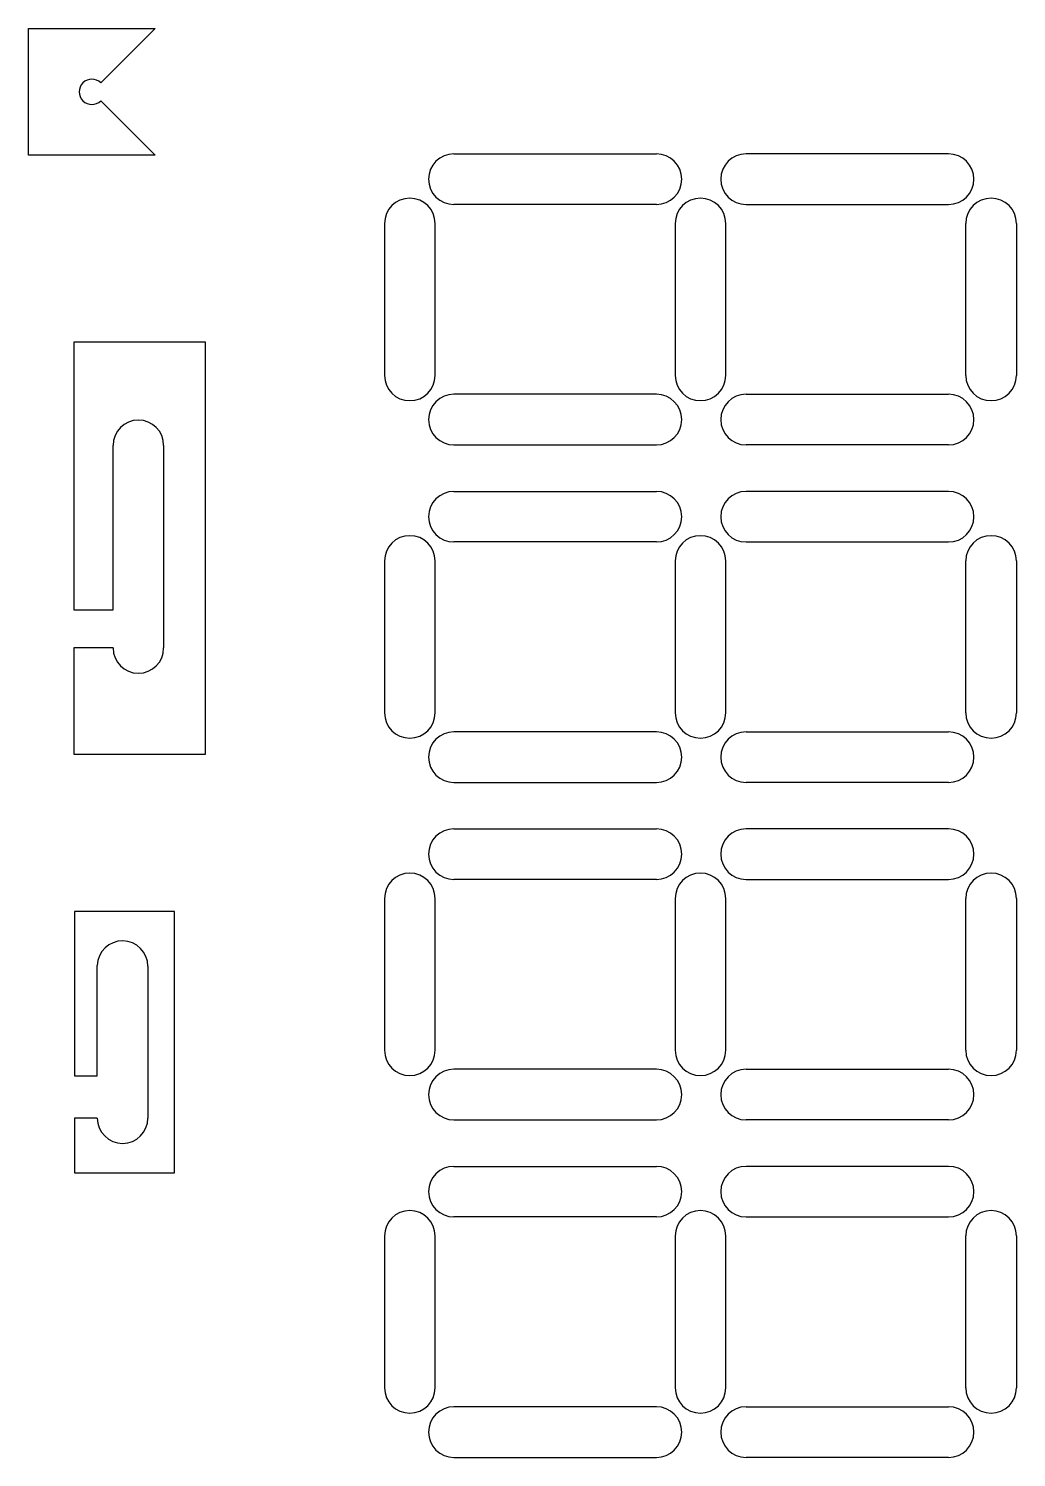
# Model space of a CAD drawing. Extents: x 0 to 195, y -282 to 0.
import ezdxf

# ---------------------------------------------------------------- set-up
doc = ezdxf.new("R2010")
doc.units = 0
doc.layers.add('OUTER_LOOP', color=7, linetype='CONTINUOUS')

msp = doc.modelspace()

# ---------------------------------------------------------------- linework, layer by layer
at = {"layer": 'OUTER_LOOP', "color": 3, "linetype": 'CONTINUOUS'}
for p, q in [((0, 0), (25, 0)), ((0, -25), (0, 0)), ((25, 0), (14.27, -10.73)), ((14.27, -14.27), (25, -25)), ((25, -25), (0, -25)), ((84, -24.75), (124, -24.75)), ((181.71, -24.75), (141.71, -24.75)), ((124, -34.75), (84, -34.75)), ((141.71, -34.75), (181.71, -34.75)), ((70.3, -38.5), (70.3, -68.5)), ((80.3, -68.5), (80.3, -38.5)), ((127.7, -38.5), (127.7, -68.5)), ((137.71, -68.5), (137.71, -38.5)), ((185.12, -68.5), (185.12, -38.5)), ((195.12, -38.5), (195.12, -68.5)), ((8.95, -61.97), (8.95, -114.82)), ((34.92, -61.97), (8.95, -61.97)), ((34.92, -143.34), (34.92, -61.97)), ((124, -72.25), (84, -72.25)), ((141.71, -72.25), (181.71, -72.25)), ((16.68, -114.82), (16.68, -82.35)), ((26.68, -82.35), (26.68, -122.35)), ((84, -82.25), (124, -82.25)), ((181.71, -82.25), (141.71, -82.25)), ((84, -91.42), (124, -91.42)), ((181.71, -91.42), (141.71, -91.42)), ((124, -101.42), (84, -101.42)), ((141.71, -101.42), (181.71, -101.42)), ((70.3, -105.17), (70.3, -135.17)), ((80.3, -135.17), (80.3, -105.17)), ((127.7, -105.17), (127.7, -135.17)), ((137.71, -135.17), (137.71, -105.17)), ((185.12, -135.17), (185.12, -105.17)), ((195.12, -105.17), (195.12, -135.17)), ((8.95, -114.82), (16.68, -114.82)), ((8.95, -122.35), (8.95, -143.34)), ((16.68, -122.35), (8.95, -122.35)), ((124, -138.92), (84, -138.92)), ((141.71, -138.92), (181.71, -138.92)), ((8.95, -143.34), (34.92, -143.34)), ((84, -148.92), (124, -148.92)), ((181.71, -148.92), (141.71, -148.92)), ((84, -158.08), (124, -158.08)), ((181.71, -158.08), (141.71, -158.08)), ((124, -168.08), (84, -168.08)), ((141.71, -168.08), (181.71, -168.08)), ((70.3, -171.83), (70.3, -201.83)), ((80.3, -201.83), (80.3, -171.83)), ((127.7, -171.83), (127.7, -201.83)), ((137.71, -201.83), (137.71, -171.83)), ((185.12, -201.83), (185.12, -171.83)), ((195.12, -171.83), (195.12, -201.83)), ((9.08, -174.39), (9.08, -206.88)), ((28.84, -174.39), (9.08, -174.39)), ((28.84, -226.03), (28.84, -174.39)), ((13.57, -206.88), (13.57, -185.08)), ((23.57, -185.21), (23.57, -215.21)), ((124, -205.58), (84, -205.58)), ((141.71, -205.58), (181.71, -205.58)), ((9.08, -206.88), (13.57, -206.88)), ((9.08, -215.21), (9.08, -226.03)), ((13.57, -215.21), (9.08, -215.21)), ((84, -215.58), (124, -215.58)), ((181.71, -215.58), (141.71, -215.58)), ((84, -224.75), (124, -224.75)), ((181.71, -224.75), (141.71, -224.75)), ((9.08, -226.03), (28.84, -226.03)), ((124, -234.75), (84, -234.75)), ((141.71, -234.75), (181.71, -234.75)), ((70.3, -238.5), (70.3, -268.5)), ((80.3, -268.5), (80.3, -238.5)), ((127.7, -238.5), (127.7, -268.5)), ((137.71, -268.5), (137.71, -238.5)), ((185.12, -268.5), (185.12, -238.5)), ((195.12, -238.5), (195.12, -268.5)), ((124, -272.25), (84, -272.25)), ((141.71, -272.25), (181.71, -272.25)), ((84, -282.25), (124, -282.25)), ((181.71, -282.25), (141.71, -282.25))]:
    msp.add_line(p, q, dxfattribs=at)
for centre, radius, start, end in [((12.5, -12.5), 2.5, 45, 315), ((84, -29.75), 5, 90, 270), ((124, -29.75), 5, 270, 90), ((141.71, -29.75), 5, 90, 270), ((181.71, -29.75), 5, 270, 90), ((75.3, -38.5), 5, 0, 180), ((132.71, -38.5), 5, 0, 180), ((190.12, -38.5), 5, 0, 180), ((75.3, -68.5), 5, 180, 0), ((132.71, -68.5), 5, 180, 0), ((190.12, -68.5), 5, 180, 0), ((84, -77.25), 5, 90, 270), ((124, -77.25), 5, 270, 90), ((141.71, -77.25), 5, 90, 270), ((181.71, -77.25), 5, 270, 90), ((21.68, -82.35), 5, 0, 180), ((84, -96.42), 5, 90, 270), ((124, -96.42), 5, 270, 90), ((141.71, -96.42), 5, 90, 270), ((181.71, -96.42), 5, 270, 90), ((75.3, -105.17), 5, 0, 180), ((132.71, -105.17), 5, 0, 180), ((190.12, -105.17), 5, 0, 180), ((21.68, -122.35), 5, 180, 0), ((75.3, -135.17), 5, 180, 0), ((132.71, -135.17), 5, 180, 0), ((190.12, -135.17), 5, 180, 0), ((84, -143.92), 5, 90, 270), ((124, -143.92), 5, 270, 90), ((141.71, -143.92), 5, 90, 270), ((181.71, -143.92), 5, 270, 90), ((84, -163.08), 5, 90, 270), ((124, -163.08), 5, 270, 90), ((141.71, -163.08), 5, 90, 270), ((181.71, -163.08), 5, 270, 90), ((75.3, -171.83), 5, 0, 180), ((132.71, -171.83), 5, 0, 180), ((190.12, -171.83), 5, 0, 180), ((18.57, -185.21), 5, 0, 178.566), ((75.3, -201.83), 5, 180, 0), ((132.71, -201.83), 5, 180, 0), ((190.12, -201.83), 5, 180, 0), ((84, -210.58), 5, 90, 270), ((124, -210.58), 5, 270, 90), ((141.71, -210.58), 5, 90, 270), ((181.71, -210.58), 5, 270, 90), ((18.57, -215.21), 5, 180, 0), ((84, -229.75), 5, 90, 270), ((124, -229.75), 5, 270, 90), ((141.71, -229.75), 5, 90, 270), ((181.71, -229.75), 5, 270, 90), ((75.3, -238.5), 5, 0, 180), ((132.71, -238.5), 5, 0, 180), ((190.12, -238.5), 5, 0, 180), ((75.3, -268.5), 5, 180, 0), ((132.71, -268.5), 5, 180, 0), ((190.12, -268.5), 5, 180, 0), ((84, -277.25), 5, 90, 270), ((124, -277.25), 5, 270, 90), ((141.71, -277.25), 5, 90, 270), ((181.71, -277.25), 5, 270, 90)]:
    msp.add_arc(centre, radius, start, end, dxfattribs=at)

doc.saveas('drawing.dxf')
